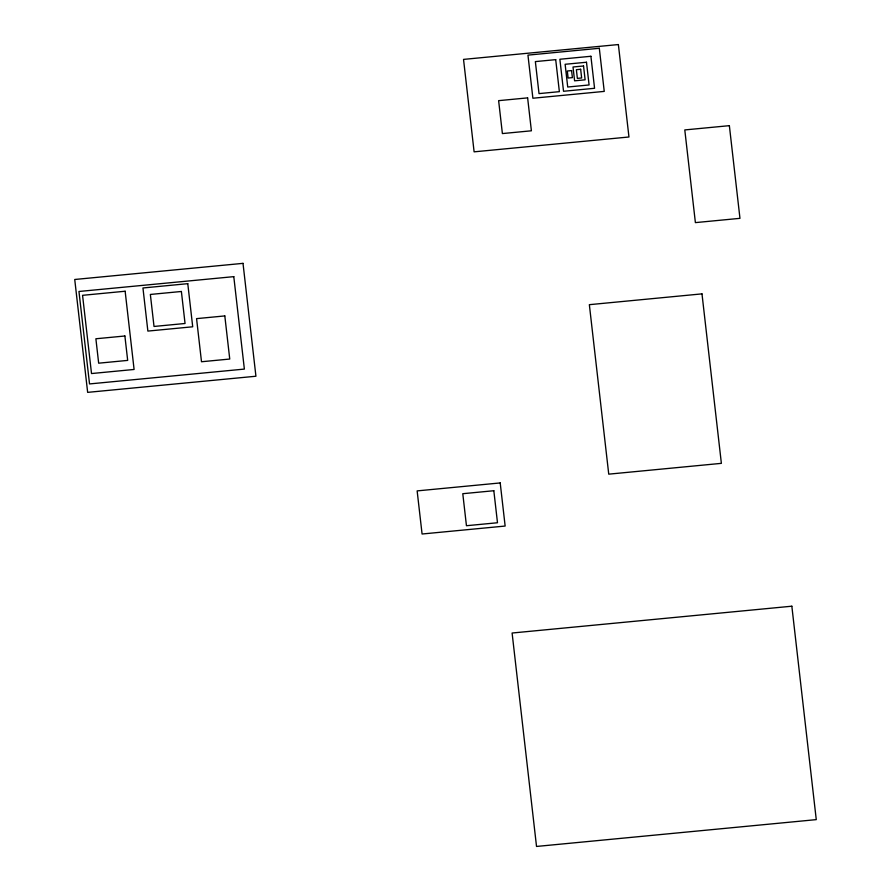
<?xml version="1.0" encoding="UTF-8"?>
<svg xmlns="http://www.w3.org/2000/svg" width="891" height="891" viewBox="0 0 891 891"><rect width="100%" height="100%" fill="white"/><g stroke="black" fill="none" stroke-linecap="round" stroke-linejoin="round"><path stroke-width="1.34" d="M618.376 44.55L463.532 59.396L474.112 151.838L628.957 136.991L618.376 44.55M599.309 48.281L527.951 55.119L532.885 98.233L604.243 91.394L599.309 48.281M555.706 59.641L535.357 61.602L539.022 93.611L559.37 91.662L555.706 59.641M590.9 56.278L559.871 59.252L563.535 91.272L594.564 88.287L590.9 56.278M586.49 62.247L565.128 64.286L567.723 87.017L589.085 84.968L586.49 62.247M583.538 65.99L573.013 66.992L574.595 80.825L585.12 79.811L583.538 65.99M580.654 69.275L576.377 69.687L577.368 78.375L581.645 77.974L580.654 69.275M571.588 70.589L567.311 71.002L568.113 78.029L572.39 77.628L571.588 70.589M527.628 97.876L498.626 100.661L502.39 133.572L531.392 130.799L527.628 97.876M729.361 125.664L684.789 129.93L695.392 222.616L739.964 218.34L729.361 125.664M243.009 263.357L74.733 279.484L87.652 392.363L255.929 376.236L243.009 263.357M233.787 276.644L78.954 291.48L89.534 383.932L244.368 369.086L233.787 276.644M187.778 283.672L142.95 287.971L147.873 331.084L192.712 326.785L187.778 283.672M125.141 291.234L82.562 295.322L91.517 373.552L134.096 369.464L125.141 291.234M181.385 291.48L150.356 294.453L154.02 326.462L185.05 323.489L181.385 291.48M224.81 315.926L196.566 318.633L201.5 361.746L229.744 359.04L224.81 315.926M124.885 335.996L95.883 338.769L98.667 363.183L127.68 360.398L124.885 335.996M701.985 293.874L589.352 304.677L608.742 474.157L721.376 463.353L701.985 293.874M500.207 482.933L417.144 490.896L422.078 534.01L505.141 526.046L500.207 482.933M493.826 490.729L462.785 493.703L466.45 525.723L497.49 522.75L493.826 490.729M791.843 606.203L512.102 633.022L536.527 846.45L816.267 819.631L791.843 606.203"/></g></svg>
